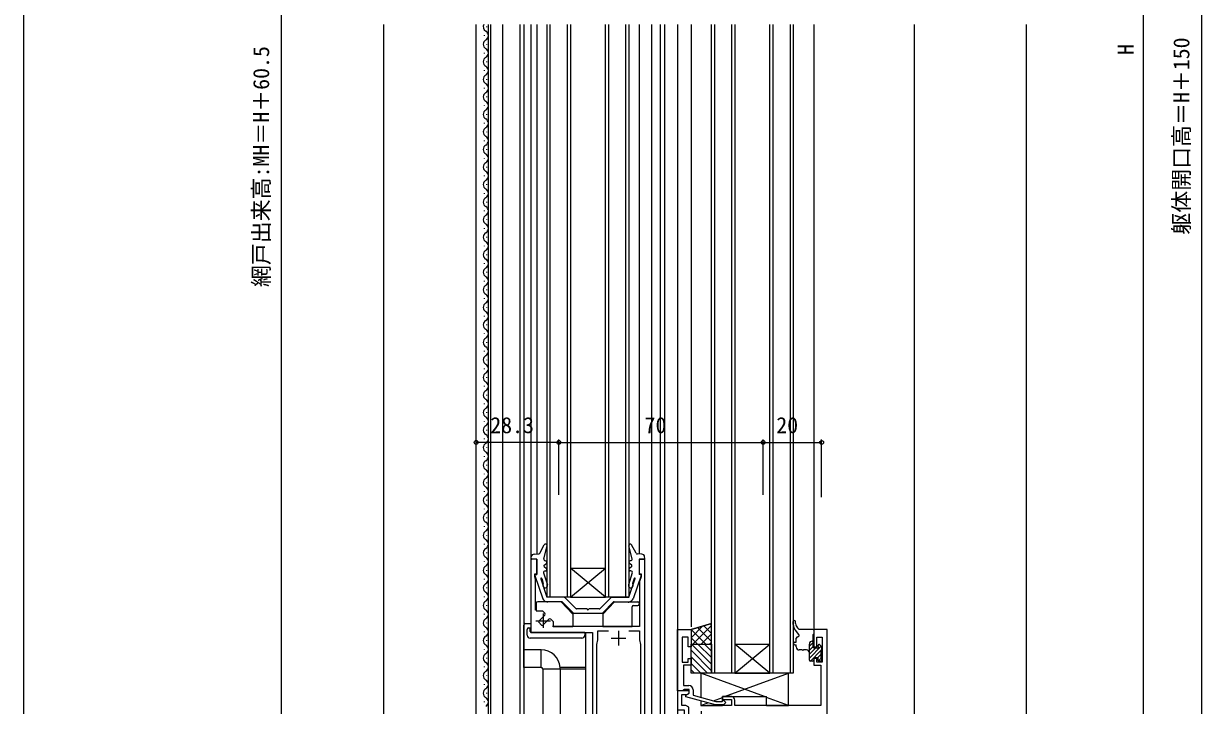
# Model space of a CAD drawing. Units: millimetres, scale not verified. Extents: x -437 to 438, y -681 to 678.
# Drawn here: x -436.8 to -33.6, y -16.6 to 216.7 of the extents above; entities that cross this region are included whole.
import ezdxf
from ezdxf.enums import TextEntityAlignment as Align

# ---------------------------------------------------------------- set-up
doc = ezdxf.new("R2010")
doc.units = ezdxf.units.MM
doc.header["$LTSCALE"] = 4
for name, color, linetype in [('0-3_YKK_11', 7, 'Continuous'), ('0-4_YKK_12', 2, 'Continuous'), ('0-5_YKK_13', 4, 'Continuous'), ('0-6_YKK_D', 6, 'Continuous'), ('0-7_YKK_ZWAK', 7, 'Continuous'), ('0-8_YSS_K', 3, 'Continuous')]:
    doc.layers.add(name, color=color, linetype=linetype)
doc.styles.add('ＭＳ ゴシック', font='')
doc.styles.get('ＭＳ ゴシック').set_extended_font_data('MS Gothic')

msp = doc.modelspace()

# ---------------------------------------------------------------- linework, layer by layer
at = {"layer": '0-3_YKK_11'}
for p, q in [((-261.406, 12.401), (-256.406, 12.401)), ((-258.906, 14.901), (-258.906, 9.901)), ((-233.106, 8.901), (-233.106, 3.901)), ((-235.606, 6.401), (-230.606, 6.401))]:
    msp.add_line(p, q, dxfattribs=at)
for points in [[(-261.506, 16.022), (-261.506, 26.577), (-261.806, 27.401), (-261.806, 28.401), (-261.106, 28.401), (-261.106, 33.401), (-263.106, 33.401), (-263.106, 8.401), (-242.106, 8.401), (-242.106, -78.599)], [(-224.106, -52.599), (-224.106, 33.401), (-226.106, 33.401), (-226.106, 28.401), (-225.406, 28.401), (-225.406, 27.401), (-226.006, 25.752), (-226.006, 10.401), (-255.793, 10.401)], [(-229.646, 8.901), (-226.006, 8.901), (-226.006, 5.794), (-225.606, 4.301), (-225.606, -21.099), (-231.606, -21.099), (-232.106, -21.599), (-234.106, -21.599), (-234.606, -21.099), (-240.606, -21.099), (-240.606, 4.301), (-240.206, 5.794), (-240.206, 8.901), (-236.566, 8.901)], [(-212.906, -11.599), (-212.906, 9.401), (-208.306, 9.401), (-208.306, 3.401), (-209.306, 3.401), (-209.306, 6.701), (-211.306, 6.701), (-211.306, -1.799), (-209.306, -1.799), (-209.306, -0.599), (-208.306, -0.599), (-208.306, -2.799), (-210.906, -2.799), (-210.906, -9.799), (-209.106, -9.799)], [(-161.706, -30.599), (-161.706, 9.401), (-166.306, 9.401), (-166.306, 3.401), (-165.306, 3.401), (-165.306, 6.701), (-163.406, 6.701), (-163.406, -1.799), (-165.306, -1.799), (-165.306, -0.599), (-166.306, -0.599), (-166.306, -2.799), (-163.906, -2.799), (-163.906, -16.599), (-193.306, -16.599), (-193.306, -14.799)], [(-207.606, -11.299), (-207.606, -13.12), (-199.845, -15.199), (-197.655, -15.199), (-197.23, -14.775), (-196.382, -15.623), (-197.157, -16.399), (-200.003, -16.399), (-210.106, -13.692), (-210.106, -13.092), (-208.906, -12.399), (-208.906, -11.099), (-210.706, -11.099), (-210.906, -11.299), (-211.206, -11.599), (-212.906, -11.599)], [(-204.906, -18.599), (-204.906, -21.899), (-209.106, -21.899), (-209.106, -17.184), (-210.118, -16.599), (-211.506, -16.599), (-211.506, -12.899), (-209.772, -12.899), (-208.906, -12.399), (-208.906, -11.599), (-212.906, -11.599), (-212.906, -18.099), (-210.706, -18.099), (-210.706, -47.599), (-209.506, -47.599), (-209.506, -35.599), (-194.206, -35.599), (-194.206, -42.599)], [(-194.506, -13.599), (-197.506, -13.599), (-197.506, -14.599), (-194.506, -14.599), (-194.506, -16.599), (-202.906, -16.599)]]:
    msp.add_lwpolyline(points, dxfattribs=at)
for centre, radius in [((-209.106, -11.299), 1.5), ((-194.506, -14.799), 1.2)]:
    msp.add_arc(centre, radius, 0.00001, 89.99999, dxfattribs=at)
at = {"layer": '0-4_YKK_12'}
for p, q in [((-281.906, -86.303), (-281.906, 216.401)), ((-278.206, 215.493), (-278.206, 215.693)), ((-277.706, -54.003), (-277.706, 216.401)), ((-276.906, -49.103), (-276.906, 216.401)), ((-272.706, -49.103), (-272.706, 216.401)), ((-266.806, -62.703), (-266.806, 216.401)), ((-265.606, 216.401), (-265.606, -62.603)), ((-263.106, 216.401), (-263.106, 8.401)), ((-261.106, 216.401), (-261.106, 35.211)), ((-257.606, 20.401), (-257.606, 216.401)), ((-256.606, 216.401), (-256.606, 20.401)), ((-250.606, 20.401), (-250.606, 216.401)), ((-249.606, 216.401), (-249.606, 20.401)), ((-237.606, 20.401), (-237.606, 216.401)), ((-236.606, 216.401), (-236.606, 20.401)), ((-230.606, 20.401), (-230.606, 216.401)), ((-229.606, 216.401), (-229.606, 20.401)), ((-226.106, 216.401), (-226.106, 35.211)), ((-221.906, 216.401), (-221.906, -78.599)), ((-218.906, 216.401), (-218.906, -42.599)), ((-217.406, 216.401), (-217.406, -42.599)), ((-212.906, 216.401), (-212.906, -42.599)), ((-208.306, 216.401), (-208.306, 10.286)), ((-201.306, -5.599), (-201.306, 216.401)), ((-200.306, 216.401), (-200.306, -5.599)), ((-194.306, -5.599), (-194.306, 216.401)), ((-193.306, 216.401), (-193.306, -5.599)), ((-181.306, -5.599), (-181.306, 216.401)), ((-180.306, 216.401), (-180.306, -5.599)), ((-174.306, -5.599), (-174.306, 216.401)), ((-173.306, 216.401), (-173.306, -5.599)), ((-166.306, 216.401), (-166.306, 8.901)), ((-131.906, 216.401), (-131.906, -30.599)), ((-278.966, 212.493), (-278.966, 212.693)), ((-278.206, 209.493), (-278.206, 209.693)), ((-278.966, 206.493), (-278.966, 206.693)), ((-278.206, 203.493), (-278.206, 203.693)), ((-278.966, 200.493), (-278.966, 200.693)), ((-278.206, 197.493), (-278.206, 197.693)), ((-278.966, 194.493), (-278.966, 194.693)), ((-278.206, 191.493), (-278.206, 191.693)), ((-278.966, 188.493), (-278.966, 188.693)), ((-278.206, 185.493), (-278.206, 185.693)), ((-278.966, 182.493), (-278.966, 182.693)), ((-278.206, 179.493), (-278.206, 179.693)), ((-278.966, 176.493), (-278.966, 176.693)), ((-278.206, 173.493), (-278.206, 173.693)), ((-278.966, 170.493), (-278.966, 170.693)), ((-278.206, 167.493), (-278.206, 167.693)), ((-278.966, 164.493), (-278.966, 164.693)), ((-278.206, 161.493), (-278.206, 161.693)), ((-278.966, 158.493), (-278.966, 158.693)), ((-278.206, 155.493), (-278.206, 155.693)), ((-278.966, 152.493), (-278.966, 152.693)), ((-278.206, 149.493), (-278.206, 149.693)), ((-278.966, 146.493), (-278.966, 146.693)), ((-278.206, 143.493), (-278.206, 143.693)), ((-278.966, 140.493), (-278.966, 140.693)), ((-278.206, 137.493), (-278.206, 137.693)), ((-278.966, 134.493), (-278.966, 134.693)), ((-278.206, 131.493), (-278.206, 131.693)), ((-278.966, 128.493), (-278.966, 128.693)), ((-278.206, 125.493), (-278.206, 125.693)), ((-278.966, 122.493), (-278.966, 122.693)), ((-278.206, 119.493), (-278.206, 119.693)), ((-278.966, 116.493), (-278.966, 116.693)), ((-278.206, 113.493), (-278.206, 113.693)), ((-278.966, 110.493), (-278.966, 110.693)), ((-278.206, 107.493), (-278.206, 107.693)), ((-278.966, 104.493), (-278.966, 104.693)), ((-278.206, 101.493), (-278.206, 101.693)), ((-278.966, 98.493), (-278.966, 98.693)), ((-278.206, 95.493), (-278.206, 95.693)), ((-278.966, 92.493), (-278.966, 92.693)), ((-278.206, 89.493), (-278.206, 89.693)), ((-278.966, 86.493), (-278.966, 86.693)), ((-278.966, 80.493), (-278.966, 80.693)), ((-278.206, 83.493), (-278.206, 83.693)), ((-278.206, 77.493), (-278.206, 77.693)), ((-278.966, 74.493), (-278.966, 74.693)), ((-278.966, 68.493), (-278.966, 68.693)), ((-278.206, 71.493), (-278.206, 71.693)), ((-278.206, 65.493), (-278.206, 65.693)), ((-278.966, 62.493), (-278.966, 62.693)), ((-278.966, 56.493), (-278.966, 56.693)), ((-278.206, 59.493), (-278.206, 59.693)), ((-278.206, 53.493), (-278.206, 53.693)), ((-278.966, 50.493), (-278.966, 50.693)), ((-278.966, 44.493), (-278.966, 44.693)), ((-278.206, 47.493), (-278.206, 47.693)), ((-278.206, 41.493), (-278.206, 41.693)), ((-278.966, 38.493), (-278.966, 38.693)), ((-278.966, 32.493), (-278.966, 32.693)), ((-278.206, 35.493), (-278.206, 35.693)), ((-278.206, 29.493), (-278.206, 29.693)), ((-249.606, 30.401), (-237.606, 30.401)), ((-249.606, 20.401), (-237.606, 30.401)), ((-237.606, 20.401), (-249.606, 30.401)), ((-278.966, 26.493), (-278.966, 26.693)), ((-278.966, 20.493), (-278.966, 20.693)), ((-278.206, 23.493), (-278.206, 23.693)), ((-249.606, 20.4), (-257.606, 20.4)), ((-249.606, 20.401), (-237.606, 20.401)), ((-229.606, 20.401), (-237.606, 20.401)), ((-278.206, 17.493), (-278.206, 17.693)), ((-278.966, 14.493), (-278.966, 14.693)), ((-278.966, 8.493), (-278.966, 8.693)), ((-278.206, 11.493), (-278.206, 11.693)), ((-260.606, 8.401), (-263.106, 8.401)), ((-244.306, -78.599), (-244.306, 8.401)), ((-278.206, 5.493), (-278.206, 5.693)), ((-193.306, 4.401), (-181.306, 4.401)), ((-193.306, -5.599), (-181.306, 4.401)), ((-181.306, -5.599), (-193.306, 4.401)), ((-278.966, 2.493), (-278.966, 2.693)), ((-278.966, -3.507), (-278.966, -3.307)), ((-278.206, -0.507), (-278.206, -0.307)), ((-278.206, -6.507), (-278.206, -6.307)), ((-193.306, -5.6), (-201.306, -5.6)), ((-193.306, -5.599), (-181.306, -5.599)), ((-173.306, -5.599), (-181.306, -5.599)), ((-278.966, -9.507), (-278.966, -9.307)), ((-278.966, -15.507), (-278.966, -15.307)), ((-278.206, -12.507), (-278.206, -12.307))]:
    msp.add_line(p, q, dxfattribs=at)
for centre, start, end in [((-277.748, 215.593), 151.9544, 240.79746), ((-279.424, 212.593), 299.20255, 60.79746), ((-277.748, 209.593), 119.20255, 240.79746), ((-279.424, 206.593), 299.20255, 60.79746), ((-277.748, 203.593), 119.20255, 240.79746), ((-279.424, 200.593), 299.20255, 60.79746), ((-277.748, 197.593), 119.20255, 240.79746), ((-279.424, 194.593), 299.20255, 60.79746), ((-277.748, 191.593), 119.20255, 240.79746), ((-279.424, 188.593), 299.20255, 60.79746), ((-277.748, 185.593), 119.20255, 240.79746), ((-279.424, 182.593), 299.20255, 60.79746), ((-277.748, 179.593), 119.20255, 240.79746), ((-279.424, 176.593), 299.20255, 60.79746), ((-277.748, 173.593), 119.20255, 240.79746), ((-279.424, 170.593), 299.20255, 60.79746), ((-277.748, 167.593), 119.20255, 240.79746), ((-279.424, 164.593), 299.20255, 60.79746), ((-277.748, 161.593), 119.20255, 240.79746), ((-279.424, 158.593), 299.20255, 60.79746), ((-277.748, 155.593), 119.20255, 240.79746), ((-279.424, 152.593), 299.20255, 60.79746), ((-277.748, 149.593), 119.20255, 240.79746), ((-279.424, 146.593), 299.20255, 60.79746), ((-277.748, 143.593), 119.20255, 240.79746), ((-279.424, 140.593), 299.20255, 60.79746), ((-277.748, 137.593), 119.20255, 240.79746), ((-277.748, 131.593), 119.20255, 240.79746), ((-279.424, 134.593), 299.20255, 60.79746), ((-279.424, 128.593), 299.20255, 60.79746), ((-277.748, 125.593), 119.20255, 240.79746), ((-277.748, 119.593), 119.20255, 240.79746), ((-279.424, 122.593), 299.20255, 60.79746), ((-279.424, 116.593), 299.20255, 60.79746), ((-277.748, 113.593), 119.20255, 240.79746), ((-277.748, 107.593), 119.20255, 240.79746), ((-279.424, 110.593), 299.20255, 60.79746), ((-279.424, 104.593), 299.20255, 60.79746), ((-277.748, 101.593), 119.20255, 240.79746), ((-277.748, 95.593), 119.20255, 240.79746), ((-279.424, 98.593), 299.20255, 60.79746), ((-279.424, 92.593), 299.20255, 60.79746), ((-277.748, 89.593), 119.20255, 240.79746), ((-277.748, 83.593), 119.20255, 240.79746), ((-279.424, 86.593), 299.20255, 60.79746), ((-279.424, 80.593), 299.20255, 60.79746), ((-277.748, 77.593), 119.20255, 240.79746), ((-277.748, 71.593), 119.20255, 240.79746), ((-279.424, 74.593), 299.20255, 60.79746), ((-279.424, 68.593), 299.20255, 60.79746), ((-277.748, 65.593), 119.20255, 240.79746), ((-277.748, 59.593), 119.20255, 240.79746), ((-279.424, 62.593), 299.20255, 60.79746), ((-279.424, 56.593), 299.20255, 60.79746), ((-277.748, 53.593), 119.20255, 240.79746), ((-277.748, 47.593), 119.20255, 240.79746), ((-279.424, 50.593), 299.20255, 60.79746), ((-279.424, 44.593), 299.20255, 60.79746), ((-277.748, 41.593), 119.20255, 240.79746), ((-277.748, 35.593), 119.20255, 240.79746), ((-279.424, 38.593), 299.20255, 60.79746), ((-279.424, 32.593), 299.20255, 60.79746), ((-277.748, 29.593), 119.20255, 240.79746), ((-277.748, 23.593), 119.20255, 240.79746), ((-279.424, 26.593), 299.20255, 60.79746), ((-279.424, 20.593), 299.20255, 60.79746), ((-277.748, 17.593), 119.20255, 240.79746), ((-277.748, 11.593), 119.20255, 240.79746), ((-279.424, 14.593), 299.20255, 60.79746), ((-279.424, 8.593), 299.20255, 60.79746), ((-277.748, 5.593), 119.20255, 240.79746), ((-279.424, 2.593), 299.20255, 60.79746), ((-277.748, -0.407), 119.20255, 240.79746), ((-279.424, -3.407), 299.20255, 60.79746), ((-277.748, -6.407), 119.20255, 240.79746), ((-279.424, -9.407), 299.20255, 60.79746), ((-277.748, -12.407), 119.20255, 240.79746), ((-279.424, -15.407), 299.20255, 60.79746)]:
    msp.add_arc(centre, 1.718, start, end, dxfattribs=at)
at = {"layer": '0-5_YKK_13'}
for p, q in [((-260.1, 35.501), (-258.548, 38.383)), ((-258.714, 33.519), (-257.621, 38.028)), ((-228.498, 33.519), (-229.591, 38.028)), ((-227.112, 35.501), (-228.664, 38.383)), ((-263.08, 33.736), (-263.015, 34.285)), ((-261.106, 33.401), (-262.782, 33.401)), ((-262.069, 35.166), (-260.517, 35.239)), ((-261.106, 33.401), (-261.106, 28.201)), ((-258.228, 32.901), (-258.106, 32.901)), ((-228.984, 32.901), (-229.106, 32.901)), ((-225.143, 35.166), (-226.695, 35.239)), ((-226.106, 33.401), (-226.106, 28.201)), ((-226.106, 33.401), (-224.43, 33.401)), ((-224.132, 33.736), (-224.197, 34.285)), ((-258.783, 28.749), (-257.493, 24.702)), ((-258.606, 31.401), (-257.806, 32.001)), ((-258.606, 30.901), (-258.606, 31.401)), ((-258.606, 30.901), (-257.806, 30.301)), ((-258.306, 29.401), (-258.106, 29.401)), ((-228.429, 28.749), (-229.719, 24.702)), ((-228.606, 31.401), (-229.406, 32.001)), ((-228.606, 30.901), (-229.406, 30.301)), ((-228.906, 29.401), (-229.106, 29.401)), ((-228.606, 30.901), (-228.606, 31.401)), ((-261.789, 27.803), (-259.052, 19.909)), ((-261.506, 28.201), (-261.106, 28.201)), ((-259.754, 26.752), (-257.633, 20.401)), ((-259.438, 26.855), (-258.894, 25.146)), ((-229.579, 20.401), (-227.436, 26.817)), ((-227.774, 26.855), (-228.318, 25.146)), ((-225.423, 27.803), (-228.16, 19.91)), ((-225.706, 28.201), (-226.106, 28.201)), ((-251.73, 20.401), (-257.633, 20.401)), ((-251.518, 20.313), (-247.694, 16.489)), ((-235.694, 20.313), (-239.518, 16.489)), ((-235.482, 20.401), (-229.579, 20.401)), ((-252.815, 18.891), (-260.815, 18.891)), ((-257.635, 18.901), (-257.635, 18.901)), ((-257.635, 18.901), (-257.635, 18.901)), ((-257.635, 18.901), (-257.635, 18.701)), ((-257.335, 18.701), (-257.635, 18.701)), ((-252.596, 18.901), (-257.335, 18.901)), ((-257.335, 18.901), (-257.335, 18.701)), ((-248.815, 14.591), (-252.815, 18.891)), ((-252.384, 18.813), (-248.56, 14.989)), ((-243.906, 16.401), (-247.482, 16.401)), ((-239.73, 16.401), (-243.306, 16.401)), ((-234.828, 18.813), (-238.652, 14.989)), ((-234.507, 18.901), (-238.507, 14.601)), ((-234.616, 18.901), (-229.877, 18.901)), ((-234.507, 18.901), (-226.506, 18.901)), ((-229.877, 18.901), (-229.877, 18.701)), ((-229.877, 18.701), (-229.577, 18.701)), ((-229.577, 18.901), (-229.577, 18.901)), ((-229.577, 18.901), (-229.577, 18.901)), ((-229.577, 18.901), (-229.577, 18.701)), ((-228.507, 10.401), (-228.507, 17.101)), ((-228.007, 17.601), (-226.506, 17.601)), ((-226.006, 18.401), (-226.006, 18.101)), ((-260.462, 12.259), (-258.411, 14.31)), ((-258.411, 15.017), (-259.184, 15.79)), ((-259.047, 10.845), (-256.997, 12.896)), ((-255.515, 12.122), (-256.29, 12.896)), ((-255.515, 12.122), (-255.515, 10.391)), ((-248.815, 14.591), (-248.815, 10.391)), ((-238.864, 14.901), (-248.348, 14.901)), ((-238.507, 14.601), (-238.507, 10.401)), ((-265.606, 2.397), (-265.606, 10.897)), ((-265.106, 11.397), (-263.106, 11.397)), ((-264.406, 7.401), (-264.406, 9.401)), ((-263.906, 9.901), (-263.406, 9.901)), ((-263.406, 8.701), (-263.406, 9.901)), ((-244.706, 8.401), (-263.106, 8.401)), ((-260.462, 11.835), (-259.472, 10.845)), ((-255.515, 10.391), (-248.815, 10.391)), ((-244.706, 8.401), (-244.706, 7.401)), ((-238.507, 10.401), (-228.507, 10.401)), ((-208.306, 9.401), (-201.306, 11.401)), ((-208.306, 6.573), (-204.346, 10.532)), ((-203.306, 4.401), (-208.306, 9.401)), ((-207.649, 4.401), (-201.306, 10.744)), ((-201.306, 5.229), (-206.106, 10.03)), ((-201.306, 8.058), (-203.906, 10.658)), ((-201.306, 10.886), (-201.706, 11.287)), ((-173.306, 11.042), (-173.306, 12.064)), ((-171.425, 7.724), (-172.593, 9.101)), ((-172.506, 11.398), (-172.506, 12.064)), ((-171.306, 9.401), (-171.881, 9.945)), ((-166.606, 9.401), (-171.306, 9.401)), ((-166.306, 9.101), (-166.306, 7.901)), ((-245.706, 6.401), (-263.406, 6.401)), ((-206.134, 4.401), (-208.306, 6.573)), ((-201.306, -2.492), (-208.199, 4.401)), ((-201.306, -0.247), (-205.954, 4.401)), ((-204.821, 4.401), (-201.306, 7.916)), ((-201.306, 1.998), (-203.709, 4.401)), ((-201.992, 4.401), (-201.306, 5.087)), ((-201.306, 4.243), (-201.464, 4.401)), ((-172.806, 5.101), (-172.306, 5.101)), ((-172.806, 4.101), (-172.306, 4.101)), ((-172.306, 5.101), (-172.306, 6.401)), ((-172.306, 3.401), (-172.306, 4.101)), ((-167.806, 3.639), (-166.606, 4.839)), ((-167.806, -1.099), (-167.806, 4.401)), ((-166.806, 5.401), (-166.606, 5.401)), ((-166.306, 7.901), (-166.606, 7.601)), ((-166.606, 7.601), (-166.606, 3.401)), ((-164.806, 3.945), (-164.454, 4.296)), ((-164.294, 4.213), (-163.794, 3.713)), ((-259.606, 2.397), (-265.606, 2.397)), ((-265.606, -3.603), (-265.606, 2.397)), ((-259.606, -3.603), (-259.606, 2.397)), ((-201.306, -4.737), (-208.306, 2.263)), ((-202.689, -5.6), (-208.306, 0.018)), ((-170.256, 2.401), (-171.306, 2.401)), ((-168.806, 2.401), (-169.856, 2.401)), ((-167.806, 2.292), (-166.606, 3.492)), ((-167.805, -0.401), (-163.749, 3.655)), ((-167.805, 0.946), (-165.65, 3.101)), ((-167.456, -1.399), (-163.906, 2.151)), ((-166.306, 3.101), (-165.267, 3.101)), ((-165.009, -0.299), (-163.906, 0.804)), ((-164.806, 3.562), (-164.806, 4.001)), ((-163.906, 2.301), (-163.906, -0.299)), ((-163.706, 3.501), (-163.706, 2.501)), ((-244.306, -3.603), (-253.125, -3.603)), ((-204.934, -5.599), (-208.306, -2.227)), ((-166.606, -1.399), (-167.506, -1.399)), ((-166.306, -0.599), (-166.306, -1.099)), ((-164.744, -1.382), (-163.744, -0.382)), ((-164.006, -1.499), (-164.506, -1.499)), ((-163.706, -0.499), (-163.706, -1.199)), ((-259.106, -4.103), (-259.106, -42.586)), ((-259.106, -4.103), (-253.106, -4.103)), ((-253.106, -4.103), (-253.106, -42.617)), ((-253.106, -4.103), (-244.306, -4.103)), ((-207.179, -5.599), (-208.306, -4.472)), ((-205.006, -5.599), (-205.006, -13.816)), ((-183.188, -13.599), (-205.006, -5.6)), ((-196.824, -13.599), (-175.006, -5.599)), ((-205.006, -16.599), (-202.578, -15.709)), ((-200.621, -14.991), (-197.502, -13.848)), ((-182.506, -16.599), (-182.506, -13.599)), ((-175.006, -16.599), (-182.506, -13.849)), ((-182.506, -16.599), (-175.006, -16.599))]:
    msp.add_line(p, q, dxfattribs=at)
for points in [[(-261.315, 18.391), (-261.315, 15.79), (-259.184, 15.79)], [(-259.606, -3.603), (-265.606, -3.603), (-265.606, -62.703)], [(-164.806, -1.199), (-164.806, -0.299), (-166.006, -0.299)], [(-175.006, -16.599), (-175.006, -5.599), (-205.006, -5.6)], [(-205.006, -15.059), (-205.006, -16.599), (-197.506, -16.599), (-197.506, -16.399)], [(-197.506, -15.051), (-197.506, -13.599), (-182.506, -13.599)]]:
    msp.add_lwpolyline(points, dxfattribs=at)
for points in [[(-208.306, 4.401), (-201.306, 4.401), (-201.306, 11.401), (-208.306, 9.401)], [(-208.306, 4.401), (-201.306, 4.401), (-201.306, -5.599), (-208.306, -5.599)]]:
    msp.add_lwpolyline(points, close=True, dxfattribs=at)
for centre, radius, start, end in [((-258.107, 38.146), 0.5, 346.37961, 151.68758), ((-229.105, 38.146), 0.5, 28.31242, 193.62039), ((-262.782, 33.701), 0.3, 173.21997, 270), ((-262.022, 34.167), 1, 92.68232, 173.21997), ((-260.54, 35.738), 0.5, 272.68232, 331.68758), ((-258.228, 33.401), 0.5, 166.37961, 270), ((-258.106, 32.401), 0.5, 306.8699, 90), ((-229.106, 32.401), 0.5, 90, 233.1301), ((-228.984, 33.401), 0.5, 270, 13.62039), ((-226.672, 35.738), 0.5, 208.31242, 267.31769), ((-225.19, 34.167), 1, 6.78003, 87.31769), ((-224.43, 33.701), 0.3, 270, 6.78003), ((-258.306, 28.901), 0.5, 90, 197.68045), ((-258.106, 29.901), 0.5, 270, 53.1301), ((-229.106, 29.901), 0.5, 126.8699, 270), ((-228.906, 28.901), 0.5, 342.31955, 90), ((-261.506, 27.901), 0.3, 90, 199.12451), ((-259.597, 26.804), 0.166, 17.68045, 198.46873), ((-258.255, 24.459), 0.8, 147.20165, 17.68045), ((-259.18, 25.055), 0.3, 327.20165, 17.68045), ((-228.957, 24.459), 0.8, 162.31955, 32.79835), ((-228.032, 25.055), 0.3, 162.31955, 212.79835), ((-227.615, 26.804), 0.166, 341.53127, 162.31955), ((-225.706, 27.901), 0.3, 340.87549, 90), ((-251.73, 20.101), 0.3, 45, 89.99985), ((-235.482, 20.101), 0.3, 90.00015, 135), ((-260.815, 18.391), 0.5, 90, 180), ((-257.635, 20.401), 1.5, 199.12451, 270), ((-252.596, 18.601), 0.3, 45, 90), ((-247.482, 16.701), 0.3, 225, 270), ((-243.606, 16.401), 0.3, 180, 0), ((-239.73, 16.701), 0.3, 270, 315), ((-234.616, 18.601), 0.3, 90, 135), ((-229.577, 20.401), 1.5, 270, 340.87549), ((-228.007, 17.101), 0.5, 90, 180), ((-226.506, 18.401), 0.5, 0, 90), ((-226.506, 18.101), 0.5, 270, 0), ((-260.249, 12.047), 0.3, 135, 225), ((-258.765, 14.664), 0.5, 315, 45), ((-256.643, 12.542), 0.5, 45, 135), ((-248.348, 15.201), 0.3, 225, 270), ((-238.864, 15.201), 0.3, 270, 315), ((-172.906, 12.064), 0.4, 0, 180), ((-265.106, 10.897), 0.5, 90, 180), ((-263.906, 9.401), 0.5, 90, 180), ((-263.106, 8.701), 0.3, 180, 270), ((-259.26, 11.057), 0.3, 225, 315), ((-170.306, 11.042), 3, 180, 220.32855), ((-170.506, 11.398), 2, 180, 226.56767), ((-166.606, 9.101), 0.3, 0, 90), ((-263.406, 7.401), 1, 180, 270), ((-245.713, 7.408), 1.007, 270.41283, 359.58717), ((-172.806, 4.601), 0.5, 90, 270), ((-171.806, 6.401), 0.5, 90, 180), ((-171.806, 7.401), 0.5, 270, 40.32855), ((-166.806, 4.401), 1, 90, 180), ((-164.506, 4.001), 0.3, 45, 180), ((-259.606, -4.103), 6.5, 4.41173, 90), ((-171.306, 3.401), 1, 180, 270), ((-170.056, 2.401), 0.2, 180, 0), ((-168.806, 1.401), 1, 0, 90), ((-166.306, 3.401), 0.3, 180, 270), ((-165.267, 2.801), 0.3, 33.05573, 90), ((-164.806, 3.101), 0.25, 213.05573, 56.94427), ((-164.506, 3.562), 0.3, 180, 236.94427), ((-163.906, 2.501), 0.2, 270, 0), ((-164.006, 3.501), 0.3, 0, 45), ((-259.606, -4.103), 0.5, 0, 90), ((-259.606, -4.103), 6.5, 0, 4.41173), ((-167.506, -1.099), 0.3, 180, 270), ((-166.606, -1.099), 0.3, 270, 0), ((-166.006, -0.599), 0.3, 90, 180), ((-164.506, -1.199), 0.3, 180, 270), ((-164.006, -1.199), 0.3, 270, 0), ((-163.906, -0.499), 0.2, 0, 90)]:
    msp.add_arc(centre, radius, start, end, dxfattribs=at)
at = {"layer": '0-6_YKK_D'}
for p, q in [((-33.607, 519.402), (-33.607, -130.599)), ((-348.604, 466.397), (-348.604, -94.103)), ((-53.607, 452.401), (-53.607, -33.599)), ((-281.906, 55.401), (-281.906, 74.401)), ((-253.606, 73.401), (-281.906, 73.401)), ((-253.606, 55.401), (-253.606, 74.401)), ((-253.606, 55.401), (-253.606, 74.401)), ((-253.606, 73.401), (-183.606, 73.401)), ((-183.606, 55.401), (-183.606, 74.401)), ((-183.606, 55.401), (-183.606, 74.401)), ((-183.606, 73.401), (-163.606, 73.401)), ((-163.606, 54.711), (-163.606, 74.401))]:
    msp.add_line(p, q, dxfattribs=at)
for centre in [(-281.906, 73.401), (-253.606, 73.401), (-253.606, 73.401), (-183.606, 73.401), (-183.606, 73.401), (-163.606, 73.401)]:
    msp.add_circle(centre, 0.637, dxfattribs=at)
at = {"layer": '0-7_YKK_ZWAK'}
msp.add_line((-436.8, 644), (-436.8, -681), dxfattribs=at)
at = {"layer": '0-8_YSS_K'}
for p, q in [((-313.604, 216.401), (-313.604, -118.259)), ((-93.607, 216.401), (-93.607, -40.599))]:
    msp.add_line(p, q, dxfattribs=at)

# ---------------------------------------------------------------- texts
at = {"layer": '0-6_YKK_D', "style": 'ＭＳ ゴシック'}
for s, p in [('躯体開口高＝H＋150', (-36.088, 144.48)), ('網戸出来高:MH＝H＋60.5', (-351.084, 126.552)), ('H', (-55.107, 205.907))]:
    msp.add_text(s, height=5.499, rotation=90, dxfattribs=at).set_placement(p, align=Align.BOTTOM_LEFT)
for s, p in [('28.3', (-277.046, 74.901)), ('70', (-224.231, 74.901)), ('20', (-179.146, 74.901))]:
    msp.add_text(s, height=5.499, dxfattribs=at).set_placement(p, align=Align.BOTTOM_LEFT)

doc.saveas('drawing.dxf')
